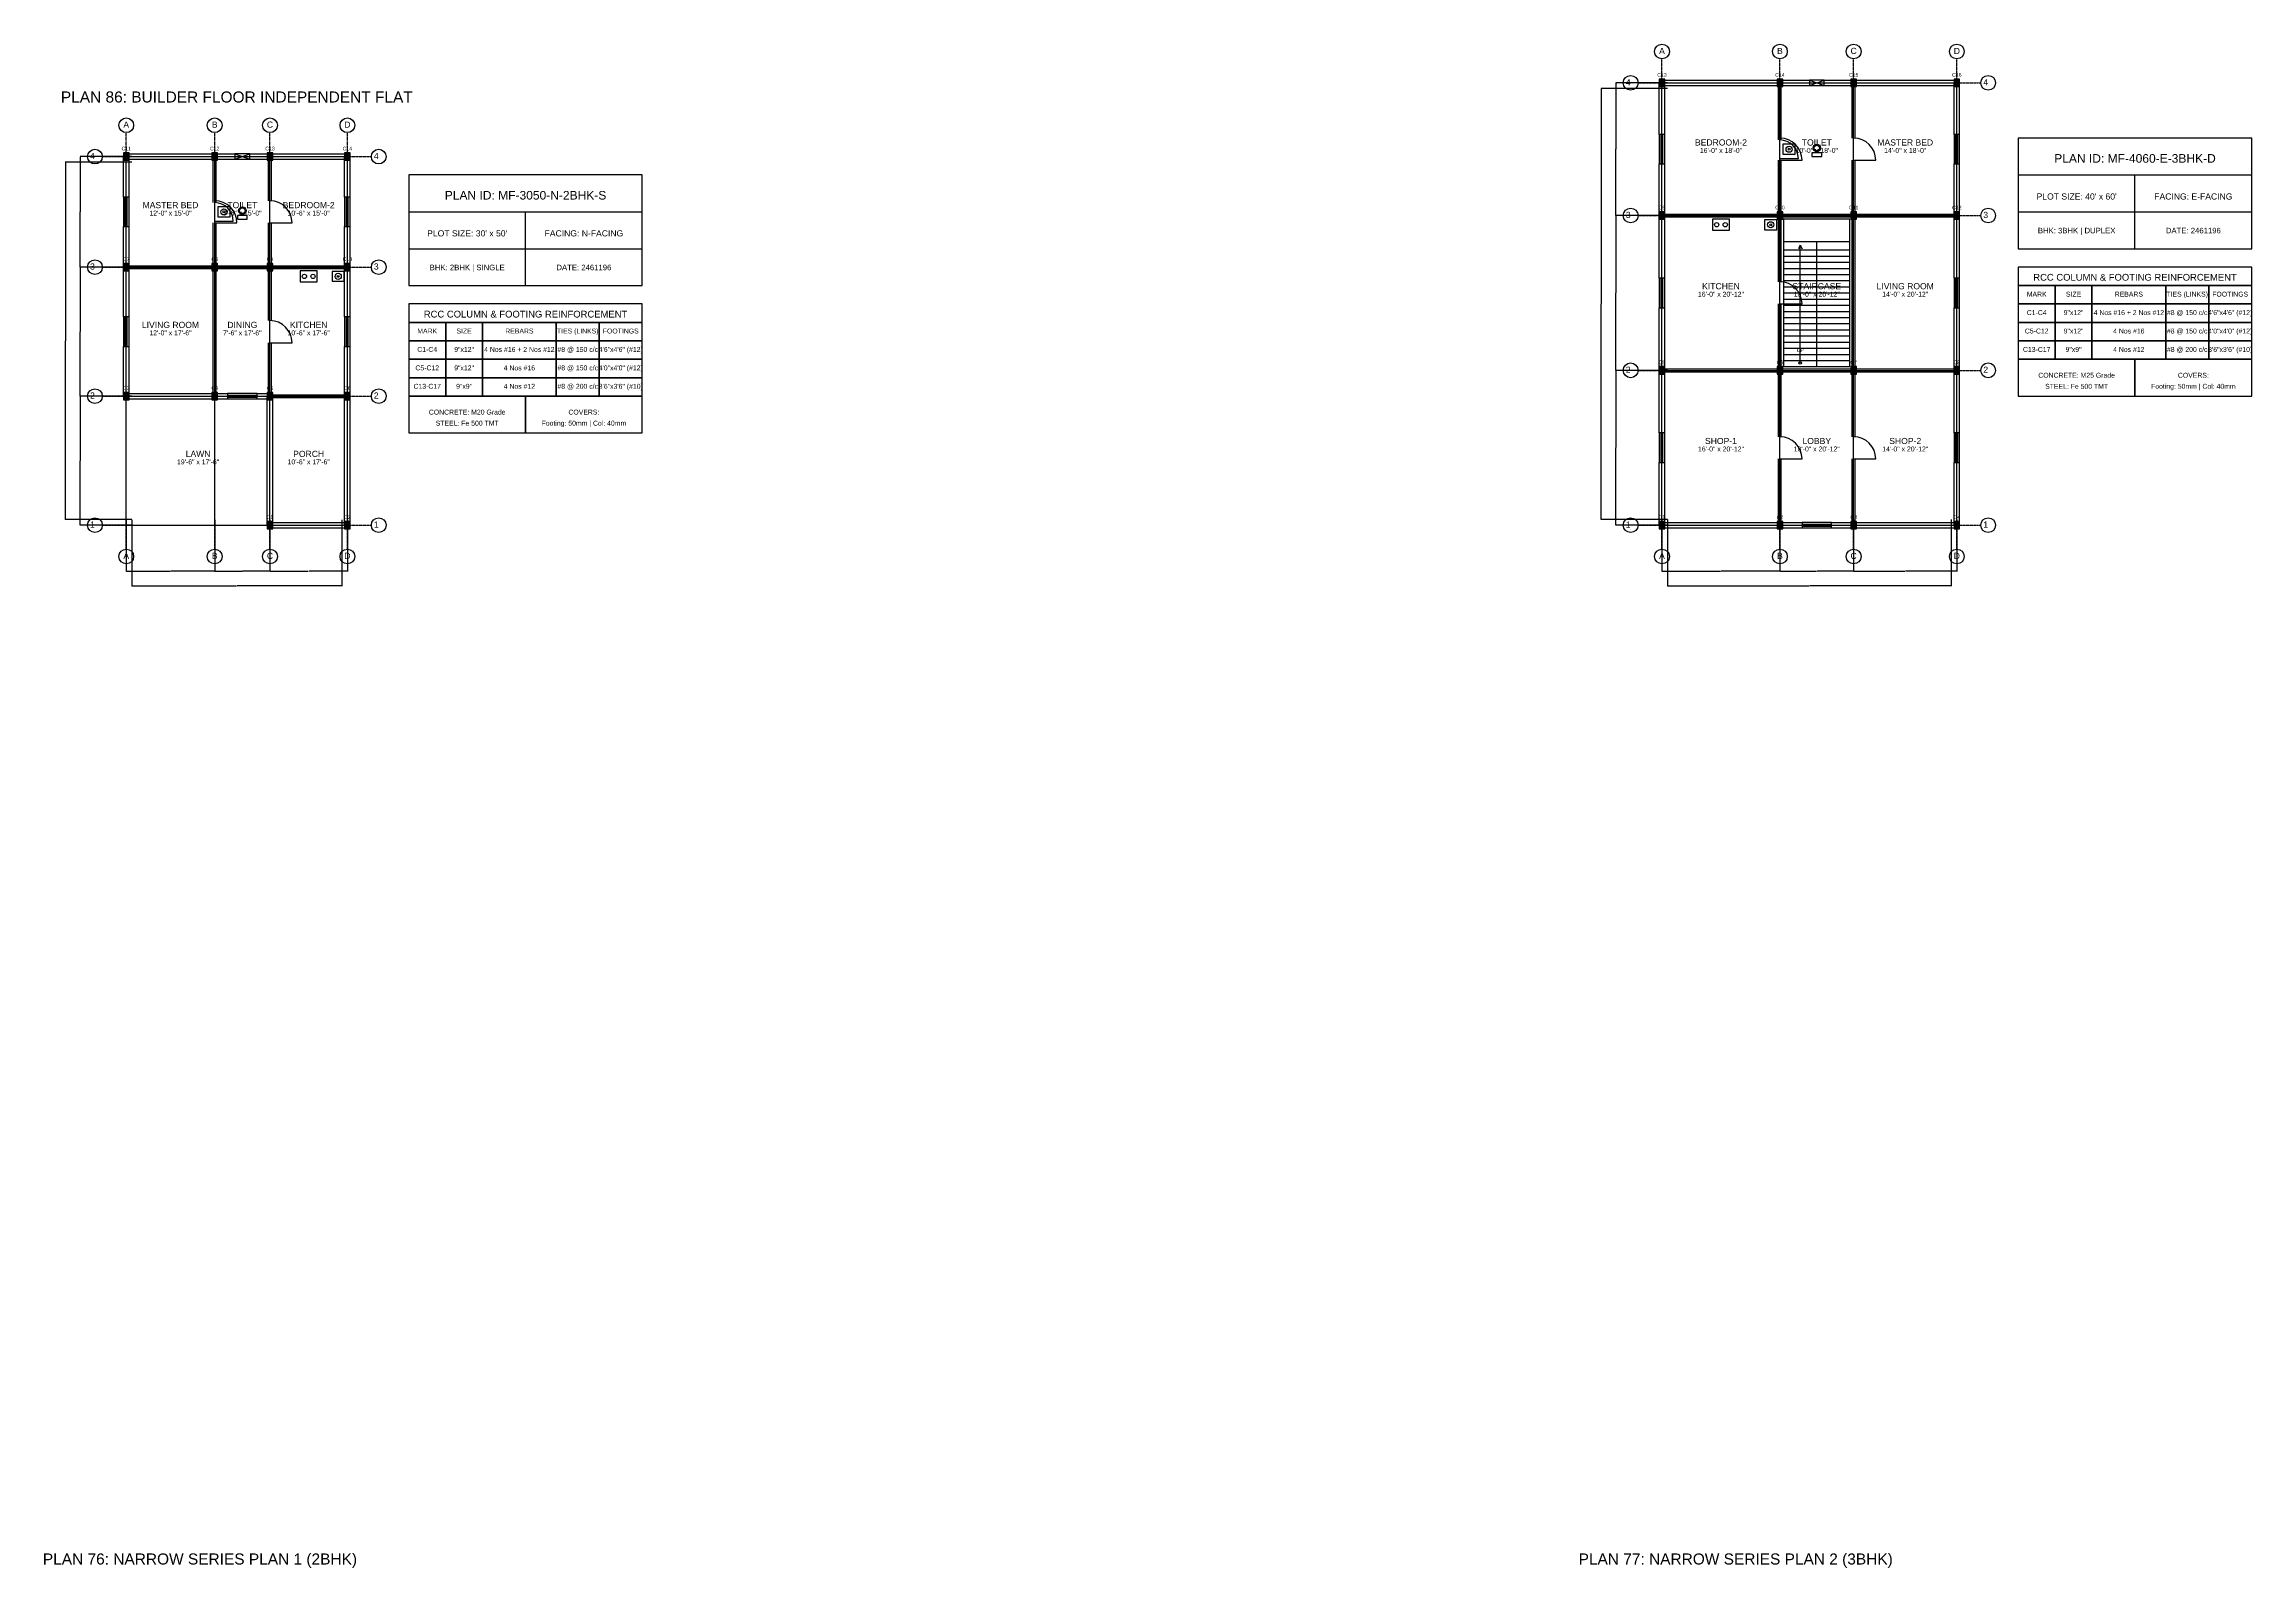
# Model space of a CAD drawing. Header units: inches. Extents: x -134 to 23580, y -99 to 23207.
# Drawn here: x 12366 to 15960, y 18303 to 20783 of the extents above; entities that cross this region are included whole.
import ezdxf
from ezdxf.enums import TextEntityAlignment as Align

# ---------------------------------------------------------------- set-up
doc = ezdxf.new("R2010")
doc.units = ezdxf.units.IN
doc.header["$MEASUREMENT"] = 0
doc.linetypes.add('CENTER', pattern=[2, 1.25, -0.25, 0.25, -0.25])
for name, color, linetype in [('A-COL-HATCH', 251, 'Continuous'), ('A-COLUMN', 1, 'Continuous'), ('A-DIM', 5, 'Continuous'), ('A-DOOR', 30, 'Continuous'), ('A-FIXTURE', 8, 'Continuous'), ('A-STAIR', 6, 'Continuous'), ('A-TEXT', 2, 'Continuous'), ('A-WALL-EXT', 7, 'Continuous'), ('A-WALL-INT', 9, 'Continuous'), ('A-WINDOW', 4, 'Continuous'), ('S-BEAM-FRAMING', 2, 'Continuous'), ('S-BUBBLE', 4, 'Continuous'), ('S-GRID-CENTER', 8, 'CENTER'), ('S-TABLE', 7, 'Continuous'), ('S-TEXT', 3, 'Continuous')]:
    doc.layers.add(name, color=color, linetype=linetype)
doc.styles.get("Standard").update_dxf_attribs({"font": 'arial.ttf'})
doc.dimstyles.get("Standard").update_dxf_attribs({"dimtxt": 0.18, "dimasz": 0.18, "dimexe": 0.18, "dimexo": 0.0625, "dimgap": 0.09, "dimtad": 0, "dimtih": 1, "dimtoh": 1, "dimdec": 4, "dimzin": 0, "dimdsep": 46, "dimtxsty": 'Standard', "dimcen": 0.09, "dimadec": 0, "dimazin": 0, "dimtfac": 1, "dimtdec": 4, "dimtofl": 0, "dimtmove": 0, "dimatfit": 3, "dimfxl": 1, "dimtolj": 1, "dimtzin": 0, "dimarcsym": 0})

# ---------------------------------------------------------------- blocks, each defined once
blk = doc.blocks.new('*D740')
at = {"layer": 'A-DIM', "color": 0, "lineweight": -2, "transparency": 16777216}
for p, q in [((12500, 20008.9), (12500, 19924.8)), ((12644, 20008.9), (12644, 19924.8)), ((12500.2, 19925), (12571.4, 19925)), ((12643.8, 19925), (12572.6, 19925))]:
    blk.add_line(p, q, dxfattribs=at)
at = {"layer": 'A-DIM', "color": 0, "transparency": 16777216}
for points in [[(12500.2, 19925), (12500.2, 19925), (12500, 19925)], [(12643.8, 19925), (12643.8, 19925), (12644, 19925)]]:
    blk.add_solid(points, dxfattribs=at)
at = {"layer": 'Defpoints', "color": 0, "transparency": 16777216}
for p in [(12500, 20009), (12644, 20009), (12644, 19925)]:
    blk.add_point(p, dxfattribs=at)
at = {"layer": 'A-DIM', "color": 0, "transparency": 16777216, "insert": (12572, 19925), "char_height": 0.18, "attachment_point": 5}
blk.add_mtext('\\A1;144.0000', dxfattribs=at)
blk = doc.blocks.new('*D741')
at = {"layer": 'A-DIM', "color": 0, "lineweight": -2, "transparency": 16777216}
for p, q in [((12644, 20008.9), (12644, 19924.8)), ((12734, 20008.9), (12734, 19924.8)), ((12644.2, 19925), (12688.5, 19925)), ((12733.8, 19925), (12689.5, 19925))]:
    blk.add_line(p, q, dxfattribs=at)
at = {"layer": 'A-DIM', "color": 0, "transparency": 16777216}
for points in [[(12644.2, 19925), (12644.2, 19925), (12644, 19925)], [(12733.8, 19925), (12733.8, 19925), (12734, 19925)]]:
    blk.add_solid(points, dxfattribs=at)
at = {"layer": 'Defpoints', "color": 0, "transparency": 16777216}
for p in [(12644, 20009), (12734, 20009), (12734, 19925)]:
    blk.add_point(p, dxfattribs=at)
at = {"layer": 'A-DIM', "color": 0, "transparency": 16777216, "insert": (12689, 19925), "char_height": 0.18, "attachment_point": 5}
blk.add_mtext('\\A1;90.0000', dxfattribs=at)
blk = doc.blocks.new('*D742')
at = {"layer": 'A-DIM', "color": 0, "lineweight": -2, "transparency": 16777216}
for p, q in [((12734, 20008.9), (12734, 19924.8)), ((12860, 20008.9), (12860, 19924.8)), ((12734.2, 19925), (12796.4, 19925)), ((12859.8, 19925), (12797.6, 19925))]:
    blk.add_line(p, q, dxfattribs=at)
at = {"layer": 'A-DIM', "color": 0, "transparency": 16777216}
for points in [[(12734.2, 19925), (12734.2, 19925), (12734, 19925)], [(12859.8, 19925), (12859.8, 19925), (12860, 19925)]]:
    blk.add_solid(points, dxfattribs=at)
at = {"layer": 'Defpoints', "color": 0, "transparency": 16777216}
for p in [(12734, 20009), (12860, 20009), (12860, 19925)]:
    blk.add_point(p, dxfattribs=at)
at = {"layer": 'A-DIM', "color": 0, "transparency": 16777216, "insert": (12797, 19925), "char_height": 0.18, "attachment_point": 5}
blk.add_mtext('\\A1;126.0000', dxfattribs=at)
blk = doc.blocks.new('*D743')
at = {"layer": 'A-DIM', "color": 0, "lineweight": -2, "transparency": 16777216}
for p, q in [((12509, 20008.9), (12509, 19900.8)), ((12851, 20008.9), (12851, 19900.8)), ((12509.2, 19901), (12679.4, 19901)), ((12850.8, 19901), (12680.6, 19901))]:
    blk.add_line(p, q, dxfattribs=at)
at = {"layer": 'A-DIM', "color": 0, "transparency": 16777216}
for points in [[(12509.2, 19901), (12509.2, 19901), (12509, 19901)], [(12850.8, 19901), (12850.8, 19901), (12851, 19901)]]:
    blk.add_solid(points, dxfattribs=at)
at = {"layer": 'Defpoints', "color": 0, "transparency": 16777216}
for p in [(12509, 20009), (12851, 20009), (12851, 19901)]:
    blk.add_point(p, dxfattribs=at)
at = {"layer": 'A-DIM', "color": 0, "transparency": 16777216, "insert": (12680, 19901), "char_height": 0.18, "attachment_point": 5}
blk.add_mtext('\\A1;342.0000', dxfattribs=at)
blk = doc.blocks.new('*D744')
at = {"layer": 'A-DIM', "color": 0, "lineweight": -2, "transparency": 16777216}
for p, q in [((12508.9, 20210), (12424.8, 20210)), ((12425, 20209.8), (12425, 20105.2)), ((12425, 20000.2), (12425, 20104.8)), ((12508.9, 20000), (12424.8, 20000))]:
    blk.add_line(p, q, dxfattribs=at)
at = {"layer": 'A-DIM', "color": 0, "transparency": 16777216}
for points in [[(12425, 20209.8), (12425, 20209.8), (12425, 20210)], [(12425, 20000.2), (12425, 20000.2), (12425, 20000)]]:
    blk.add_solid(points, dxfattribs=at)
at = {"layer": 'Defpoints', "color": 0, "transparency": 16777216}
for p in [(12425, 20210), (12509, 20210), (12509, 20000)]:
    blk.add_point(p, dxfattribs=at)
at = {"layer": 'A-DIM', "color": 0, "transparency": 16777216, "insert": (12425, 20105), "char_height": 0.18, "attachment_point": 5}
blk.add_mtext('\\A1;210.0000', dxfattribs=at)
blk = doc.blocks.new('*D745')
at = {"layer": 'A-DIM', "color": 0, "lineweight": -2, "transparency": 16777216}
for p, q in [((12508.9, 20420), (12424.8, 20420)), ((12425, 20419.8), (12425, 20315.2)), ((12425, 20210.2), (12425, 20314.8)), ((12508.9, 20210), (12424.8, 20210))]:
    blk.add_line(p, q, dxfattribs=at)
at = {"layer": 'A-DIM', "color": 0, "transparency": 16777216}
for points in [[(12425, 20419.8), (12425, 20419.8), (12425, 20420)], [(12425, 20210.2), (12425, 20210.2), (12425, 20210)]]:
    blk.add_solid(points, dxfattribs=at)
at = {"layer": 'Defpoints', "color": 0, "transparency": 16777216}
for p in [(12425, 20420), (12509, 20420), (12509, 20210)]:
    blk.add_point(p, dxfattribs=at)
at = {"layer": 'A-DIM', "color": 0, "transparency": 16777216, "insert": (12425, 20315), "char_height": 0.18, "attachment_point": 5}
blk.add_mtext('\\A1;210.0000', dxfattribs=at)
blk = doc.blocks.new('*D746')
at = {"layer": 'A-DIM', "color": 0, "lineweight": -2, "transparency": 16777216}
for p, q in [((12508.9, 20600), (12424.8, 20600)), ((12425, 20599.8), (12425, 20510.2)), ((12425, 20420.2), (12425, 20509.8)), ((12508.9, 20420), (12424.8, 20420))]:
    blk.add_line(p, q, dxfattribs=at)
at = {"layer": 'A-DIM', "color": 0, "transparency": 16777216}
for points in [[(12425, 20599.8), (12425, 20599.8), (12425, 20600)], [(12425, 20420.2), (12425, 20420.2), (12425, 20420)]]:
    blk.add_solid(points, dxfattribs=at)
at = {"layer": 'Defpoints', "color": 0, "transparency": 16777216}
for p in [(12425, 20600), (12509, 20600), (12509, 20420)]:
    blk.add_point(p, dxfattribs=at)
at = {"layer": 'A-DIM', "color": 0, "transparency": 16777216, "insert": (12425, 20510), "char_height": 0.18, "attachment_point": 5}
blk.add_mtext('\\A1;180.0000', dxfattribs=at)
blk = doc.blocks.new('*D747')
at = {"layer": 'A-DIM', "color": 0, "lineweight": -2, "transparency": 16777216}
for p, q in [((12508.9, 20591), (12400.8, 20591)), ((12401, 20590.8), (12401, 20300.2)), ((12401, 20009.2), (12401, 20299.8)), ((12508.9, 20009), (12400.8, 20009))]:
    blk.add_line(p, q, dxfattribs=at)
at = {"layer": 'A-DIM', "color": 0, "transparency": 16777216}
for points in [[(12401, 20590.8), (12401, 20590.8), (12401, 20591)], [(12401, 20009.2), (12401, 20009.2), (12401, 20009)]]:
    blk.add_solid(points, dxfattribs=at)
at = {"layer": 'Defpoints', "color": 0, "transparency": 16777216}
for p in [(12401, 20591), (12509, 20591), (12509, 20009)]:
    blk.add_point(p, dxfattribs=at)
at = {"layer": 'A-DIM', "color": 0, "transparency": 16777216, "insert": (12401, 20300), "char_height": 0.18, "attachment_point": 5}
blk.add_mtext('\\A1;582.0000', dxfattribs=at)
blk = doc.blocks.new('*D748')
at = {"layer": 'A-DIM', "color": 0, "lineweight": -2, "transparency": 16777216}
for p, q in [((15000, 20008.9), (15000, 19924.8)), ((15192, 20008.9), (15192, 19924.8)), ((15000.2, 19925), (15095.4, 19925)), ((15191.8, 19925), (15096.6, 19925))]:
    blk.add_line(p, q, dxfattribs=at)
at = {"layer": 'A-DIM', "color": 0, "transparency": 16777216}
for points in [[(15000.2, 19925), (15000.2, 19925), (15000, 19925)], [(15191.8, 19925), (15191.8, 19925), (15192, 19925)]]:
    blk.add_solid(points, dxfattribs=at)
at = {"layer": 'Defpoints', "color": 0, "transparency": 16777216}
for p in [(15000, 20009), (15192, 20009), (15192, 19925)]:
    blk.add_point(p, dxfattribs=at)
at = {"layer": 'A-DIM', "color": 0, "transparency": 16777216, "insert": (15096, 19925), "char_height": 0.18, "attachment_point": 5}
blk.add_mtext('\\A1;192.0000', dxfattribs=at)
blk = doc.blocks.new('*D749')
at = {"layer": 'A-DIM', "color": 0, "lineweight": -2, "transparency": 16777216}
for p, q in [((15192, 20008.9), (15192, 19924.8)), ((15312, 20008.9), (15312, 19924.8)), ((15192.2, 19925), (15251.4, 19925)), ((15311.8, 19925), (15252.6, 19925))]:
    blk.add_line(p, q, dxfattribs=at)
at = {"layer": 'A-DIM', "color": 0, "transparency": 16777216}
for points in [[(15192.2, 19925), (15192.2, 19925), (15192, 19925)], [(15311.8, 19925), (15311.8, 19925), (15312, 19925)]]:
    blk.add_solid(points, dxfattribs=at)
at = {"layer": 'Defpoints', "color": 0, "transparency": 16777216}
for p in [(15192, 20009), (15312, 20009), (15312, 19925)]:
    blk.add_point(p, dxfattribs=at)
at = {"layer": 'A-DIM', "color": 0, "transparency": 16777216, "insert": (15252, 19925), "char_height": 0.18, "attachment_point": 5}
blk.add_mtext('\\A1;120.0000', dxfattribs=at)
blk = doc.blocks.new('*D750')
at = {"layer": 'A-DIM', "color": 0, "lineweight": -2, "transparency": 16777216}
for p, q in [((15312, 20008.9), (15312, 19924.8)), ((15480, 20008.9), (15480, 19924.8)), ((15312.2, 19925), (15395.4, 19925)), ((15479.8, 19925), (15396.6, 19925))]:
    blk.add_line(p, q, dxfattribs=at)
at = {"layer": 'A-DIM', "color": 0, "transparency": 16777216}
for points in [[(15312.2, 19925), (15312.2, 19925), (15312, 19925)], [(15479.8, 19925), (15479.8, 19925), (15480, 19925)]]:
    blk.add_solid(points, dxfattribs=at)
at = {"layer": 'Defpoints', "color": 0, "transparency": 16777216}
for p in [(15312, 20009), (15480, 20009), (15480, 19925)]:
    blk.add_point(p, dxfattribs=at)
at = {"layer": 'A-DIM', "color": 0, "transparency": 16777216, "insert": (15396, 19925), "char_height": 0.18, "attachment_point": 5}
blk.add_mtext('\\A1;168.0000', dxfattribs=at)
blk = doc.blocks.new('*D751')
at = {"layer": 'A-DIM', "color": 0, "lineweight": -2, "transparency": 16777216}
for p, q in [((15009, 20008.9375), (15009, 19900.82)), ((15471, 20008.9375), (15471, 19900.82)), ((15009.18, 19901), (15239.393206, 19901)), ((15470.82, 19901), (15240.606794, 19901))]:
    blk.add_line(p, q, dxfattribs=at)
at = {"layer": 'A-DIM', "color": 0, "transparency": 16777216}
for points in [[(15009.18, 19901.03), (15009.18, 19900.97), (15009, 19901)], [(15470.82, 19901.03), (15470.82, 19900.97), (15471, 19901)]]:
    blk.add_solid(points, dxfattribs=at)
at = {"layer": 'Defpoints', "color": 0, "transparency": 16777216}
for p in [(15009, 20009), (15471, 20009), (15471, 19901)]:
    blk.add_point(p, dxfattribs=at)
at = {"layer": 'A-DIM', "color": 0, "transparency": 16777216, "insert": (15240, 19901), "char_height": 0.18, "attachment_point": 5}
blk.add_mtext('\\A1;462.0000', dxfattribs=at)
blk = doc.blocks.new('*D752')
at = {"layer": 'A-DIM', "color": 0, "lineweight": -2, "transparency": 16777216}
for p, q in [((15008.9, 20252), (14924.8, 20252)), ((14925, 20251.8), (14925, 20126.2)), ((14925, 20000.2), (14925, 20125.8)), ((15008.9, 20000), (14924.8, 20000))]:
    blk.add_line(p, q, dxfattribs=at)
at = {"layer": 'A-DIM', "color": 0, "transparency": 16777216}
for points in [[(14925, 20251.8), (14925, 20251.8), (14925, 20252)], [(14925, 20000.2), (14925, 20000.2), (14925, 20000)]]:
    blk.add_solid(points, dxfattribs=at)
at = {"layer": 'Defpoints', "color": 0, "transparency": 16777216}
for p in [(14925, 20252), (15009, 20252), (15009, 20000)]:
    blk.add_point(p, dxfattribs=at)
at = {"layer": 'A-DIM', "color": 0, "transparency": 16777216, "insert": (14925, 20126), "char_height": 0.18, "attachment_point": 5}
blk.add_mtext('\\A1;252.0000', dxfattribs=at)
blk = doc.blocks.new('*D753')
at = {"layer": 'A-DIM', "color": 0, "lineweight": -2, "transparency": 16777216}
for p, q in [((15008.9, 20504), (14924.8, 20504)), ((14925, 20503.8), (14925, 20378.2)), ((14925, 20252.2), (14925, 20377.8)), ((15008.9, 20252), (14924.8, 20252))]:
    blk.add_line(p, q, dxfattribs=at)
at = {"layer": 'A-DIM', "color": 0, "transparency": 16777216}
for points in [[(14925, 20503.8), (14925, 20503.8), (14925, 20504)], [(14925, 20252.2), (14925, 20252.2), (14925, 20252)]]:
    blk.add_solid(points, dxfattribs=at)
at = {"layer": 'Defpoints', "color": 0, "transparency": 16777216}
for p in [(14925, 20504), (15009, 20504), (15009, 20252)]:
    blk.add_point(p, dxfattribs=at)
at = {"layer": 'A-DIM', "color": 0, "transparency": 16777216, "insert": (14925, 20378), "char_height": 0.18, "attachment_point": 5}
blk.add_mtext('\\A1;252.0000', dxfattribs=at)
blk = doc.blocks.new('*D754')
at = {"layer": 'A-DIM', "color": 0, "lineweight": -2, "transparency": 16777216}
for p, q in [((15008.9, 20720), (14924.8, 20720)), ((14925, 20719.8), (14925, 20612.2)), ((14925, 20504.2), (14925, 20611.8)), ((15008.9, 20504), (14924.8, 20504))]:
    blk.add_line(p, q, dxfattribs=at)
at = {"layer": 'A-DIM', "color": 0, "transparency": 16777216}
for points in [[(14925, 20719.8), (14925, 20719.8), (14925, 20720)], [(14925, 20504.2), (14925, 20504.2), (14925, 20504)]]:
    blk.add_solid(points, dxfattribs=at)
at = {"layer": 'Defpoints', "color": 0, "transparency": 16777216}
for p in [(14925, 20720), (15009, 20720), (15009, 20504)]:
    blk.add_point(p, dxfattribs=at)
at = {"layer": 'A-DIM', "color": 0, "transparency": 16777216, "insert": (14925, 20612), "char_height": 0.18, "attachment_point": 5}
blk.add_mtext('\\A1;216.0000', dxfattribs=at)
blk = doc.blocks.new('*D755')
at = {"layer": 'A-DIM', "color": 0, "lineweight": -2, "transparency": 16777216}
for p, q in [((15008.9, 20711), (14900.8, 20711)), ((14901, 20710.8), (14901, 20360.2)), ((14901, 20009.2), (14901, 20359.8)), ((15008.9, 20009), (14900.8, 20009))]:
    blk.add_line(p, q, dxfattribs=at)
at = {"layer": 'A-DIM', "color": 0, "transparency": 16777216}
for points in [[(14901, 20710.8), (14901, 20710.8), (14901, 20711)], [(14901, 20009.2), (14901, 20009.2), (14901, 20009)]]:
    blk.add_solid(points, dxfattribs=at)
at = {"layer": 'Defpoints', "color": 0, "transparency": 16777216}
for p in [(14901, 20711), (15009, 20711), (15009, 20009)]:
    blk.add_point(p, dxfattribs=at)
at = {"layer": 'A-DIM', "color": 0, "transparency": 16777216, "insert": (14901, 20360), "char_height": 0.18, "attachment_point": 5}
blk.add_mtext('\\A1;702.0000', dxfattribs=at)

msp = doc.modelspace()

# ---------------------------------------------------------------- linework, layer by layer
at = {"layer": 'A-COL-HATCH'}
for points in [[(14995.5, 20714), (15004.5, 20714), (14995.5, 20726), (15004.5, 20726)], [(15187.5, 20714), (15196.5, 20714), (15187.5, 20726), (15196.5, 20726)], [(15307.5, 20714), (15316.5, 20714), (15307.5, 20726), (15316.5, 20726)], [(15475.5, 20714), (15484.5, 20714), (15475.5, 20726), (15484.5, 20726)], [(12495.5, 20594), (12504.5, 20594), (12495.5, 20606), (12504.5, 20606)], [(12639.5, 20594), (12648.5, 20594), (12639.5, 20606), (12648.5, 20606)], [(12729.5, 20594), (12738.5, 20594), (12729.5, 20606), (12738.5, 20606)], [(12855.5, 20594), (12864.5, 20594), (12855.5, 20606), (12864.5, 20606)], [(14995.5, 20498), (15004.5, 20498), (14995.5, 20510), (15004.5, 20510)], [(15187.5, 20498), (15196.5, 20498), (15187.5, 20510), (15196.5, 20510)], [(15307.5, 20498), (15316.5, 20498), (15307.5, 20510), (15316.5, 20510)], [(15475.5, 20498), (15484.5, 20498), (15475.5, 20510), (15484.5, 20510)], [(12495.5, 20414), (12504.5, 20414), (12495.5, 20426), (12504.5, 20426)], [(12639.5, 20414), (12648.5, 20414), (12639.5, 20426), (12648.5, 20426)], [(12729.5, 20414), (12738.5, 20414), (12729.5, 20426), (12738.5, 20426)], [(12855.5, 20414), (12864.5, 20414), (12855.5, 20426), (12864.5, 20426)], [(14995.5, 20246), (15004.5, 20246), (14995.5, 20258), (15004.5, 20258)], [(15187.5, 20246), (15196.5, 20246), (15187.5, 20258), (15196.5, 20258)], [(15307.5, 20246), (15316.5, 20246), (15307.5, 20258), (15316.5, 20258)], [(15475.5, 20246), (15484.5, 20246), (15475.5, 20258), (15484.5, 20258)], [(12495.5, 20204), (12504.5, 20204), (12495.5, 20216), (12504.5, 20216)], [(12639.5, 20204), (12648.5, 20204), (12639.5, 20216), (12648.5, 20216)], [(12729.5, 20204), (12738.5, 20204), (12729.5, 20216), (12738.5, 20216)], [(12855.5, 20204), (12864.5, 20204), (12855.5, 20216), (12864.5, 20216)], [(12729.5, 19994), (12738.5, 19994), (12729.5, 20006), (12738.5, 20006)], [(12855.5, 19994), (12864.5, 19994), (12855.5, 20006), (12864.5, 20006)], [(14995.5, 19994), (15004.5, 19994), (14995.5, 20006), (15004.5, 20006)], [(15187.5, 19994), (15196.5, 19994), (15187.5, 20006), (15196.5, 20006)], [(15307.5, 19994), (15316.5, 19994), (15307.5, 20006), (15316.5, 20006)], [(15475.5, 19994), (15484.5, 19994), (15475.5, 20006), (15484.5, 20006)]]:
    msp.add_solid(points, dxfattribs=at)
at = {"layer": 'A-COLUMN'}
for points in [[(14995.5, 20714), (15004.5, 20714), (15004.5, 20726), (14995.5, 20726)], [(15187.5, 20714), (15196.5, 20714), (15196.5, 20726), (15187.5, 20726)], [(15307.5, 20714), (15316.5, 20714), (15316.5, 20726), (15307.5, 20726)], [(15475.5, 20714), (15484.5, 20714), (15484.5, 20726), (15475.5, 20726)], [(12495.5, 20594), (12504.5, 20594), (12504.5, 20606), (12495.5, 20606)], [(12639.5, 20594), (12648.5, 20594), (12648.5, 20606), (12639.5, 20606)], [(12729.5, 20594), (12738.5, 20594), (12738.5, 20606), (12729.5, 20606)], [(12855.5, 20594), (12864.5, 20594), (12864.5, 20606), (12855.5, 20606)], [(14995.5, 20498), (15004.5, 20498), (15004.5, 20510), (14995.5, 20510)], [(15187.5, 20498), (15196.5, 20498), (15196.5, 20510), (15187.5, 20510)], [(15307.5, 20498), (15316.5, 20498), (15316.5, 20510), (15307.5, 20510)], [(15475.5, 20498), (15484.5, 20498), (15484.5, 20510), (15475.5, 20510)], [(12495.5, 20414), (12504.5, 20414), (12504.5, 20426), (12495.5, 20426)], [(12639.5, 20414), (12648.5, 20414), (12648.5, 20426), (12639.5, 20426)], [(12729.5, 20414), (12738.5, 20414), (12738.5, 20426), (12729.5, 20426)], [(12855.5, 20414), (12864.5, 20414), (12864.5, 20426), (12855.5, 20426)], [(14995.5, 20246), (15004.5, 20246), (15004.5, 20258), (14995.5, 20258)], [(15187.5, 20246), (15196.5, 20246), (15196.5, 20258), (15187.5, 20258)], [(15307.5, 20246), (15316.5, 20246), (15316.5, 20258), (15307.5, 20258)], [(15475.5, 20246), (15484.5, 20246), (15484.5, 20258), (15475.5, 20258)], [(12495.5, 20204), (12504.5, 20204), (12504.5, 20216), (12495.5, 20216)], [(12639.5, 20204), (12648.5, 20204), (12648.5, 20216), (12639.5, 20216)], [(12729.5, 20204), (12738.5, 20204), (12738.5, 20216), (12729.5, 20216)], [(12855.5, 20204), (12864.5, 20204), (12864.5, 20216), (12855.5, 20216)], [(12729.5, 19994), (12738.5, 19994), (12738.5, 20006), (12729.5, 20006)], [(12855.5, 19994), (12864.5, 19994), (12864.5, 20006), (12855.5, 20006)], [(14995.5, 19994), (15004.5, 19994), (15004.5, 20006), (14995.5, 20006)], [(15187.5, 19994), (15196.5, 19994), (15196.5, 20006), (15187.5, 20006)], [(15307.5, 19994), (15316.5, 19994), (15316.5, 20006), (15307.5, 20006)], [(15475.5, 19994), (15484.5, 19994), (15484.5, 20006), (15475.5, 20006)]]:
    msp.add_lwpolyline(points, close=True, dxfattribs=at)
at = {"layer": 'A-DOOR'}
for p, q in [((15192, 20597), (15222, 20597)), ((15192, 20594), (15228, 20594)), ((15312, 20594), (15348, 20594)), ((12644, 20495), (12674, 20495)), ((12644, 20492), (12680, 20492)), ((12734, 20492), (12770, 20492)), ((15192, 20360), (15228, 20360)), ((12734, 20297), (12770, 20297)), ((15192, 20108), (15228, 20108)), ((15312, 20108), (15348, 20108))]:
    msp.add_line(p, q, dxfattribs=at)
for centre, radius in [((15192, 20594), 36), ((15312, 20594), 36), ((15192, 20597), 30), ((12644, 20492), 36), ((12644, 20495), 30), ((12734, 20492), 36), ((15192, 20360), 36), ((12734, 20297), 36), ((15192, 20108), 36), ((15312, 20108), 36)]:
    msp.add_arc(centre, radius, 0, 90, dxfattribs=at)
at = {"layer": 'A-FIXTURE'}
for points in [[(15197, 20604), (15217, 20604), (15217, 20620), (15197, 20620)], [(15244, 20600), (15260, 20600), (15260, 20606), (15244, 20606)], [(12649, 20502), (12669, 20502), (12669, 20518), (12649, 20518)], [(12681, 20498), (12697, 20498), (12697, 20504), (12681, 20504)], [(15082, 20480), (15110, 20480), (15110, 20498), (15082, 20498)], [(15167, 20481), (15187, 20481), (15187, 20497), (15167, 20497)], [(12783, 20396), (12811, 20396), (12811, 20414), (12783, 20414)], [(12835, 20397), (12855, 20397), (12855, 20413), (12835, 20413)]]:
    msp.add_lwpolyline(points, close=True, dxfattribs=at)
for centre, radius in [((15207, 20612), 5), ((15207, 20612), 1.5), ((15252, 20614), 6), ((15252, 20614), 4.5), ((12659, 20510), 5), ((12659, 20510), 1.5), ((12689, 20512), 6), ((12689, 20512), 4.5), ((15089, 20489), 3.5), ((15103, 20489), 3.5), ((15177, 20489), 5), ((15177, 20489), 1.5), ((12790, 20405), 3.5), ((12804, 20405), 3.5), ((12845, 20405), 5), ((12845, 20405), 1.5)]:
    msp.add_circle(centre, radius, dxfattribs=at)
at = {"layer": 'A-STAIR'}
for p, q in [((15198, 20462), (15306, 20462)), ((15225, 20456), (15222, 20450)), ((15225, 20264), (15225, 20456)), ((15225, 20456), (15228, 20450)), ((15252, 20258), (15252, 20462)), ((15198, 20448), (15252, 20448)), ((15198, 20438), (15252, 20438)), ((15198, 20428), (15252, 20428)), ((15198, 20418), (15252, 20418)), ((15252, 20448), (15306, 20448)), ((15252, 20438), (15306, 20438)), ((15252, 20428), (15306, 20428)), ((15252, 20418), (15306, 20418)), ((15198, 20408), (15252, 20408)), ((15198, 20398), (15252, 20398)), ((15198, 20388), (15252, 20388)), ((15198, 20378), (15252, 20378)), ((15252, 20408), (15306, 20408)), ((15252, 20398), (15306, 20398)), ((15252, 20388), (15306, 20388)), ((15252, 20378), (15306, 20378)), ((15198, 20368), (15252, 20368)), ((15198, 20358), (15252, 20358)), ((15198, 20348), (15252, 20348)), ((15252, 20368), (15306, 20368)), ((15252, 20358), (15306, 20358)), ((15252, 20348), (15306, 20348)), ((15198, 20338), (15252, 20338)), ((15198, 20328), (15252, 20328)), ((15198, 20318), (15252, 20318)), ((15198, 20308), (15252, 20308)), ((15252, 20338), (15306, 20338)), ((15252, 20328), (15306, 20328)), ((15252, 20318), (15306, 20318)), ((15252, 20308), (15306, 20308)), ((15198, 20298), (15252, 20298)), ((15198, 20288), (15252, 20288)), ((15198, 20278), (15252, 20278)), ((15252, 20298), (15306, 20298)), ((15252, 20288), (15306, 20288)), ((15252, 20278), (15306, 20278)), ((15198, 20268), (15252, 20268)), ((15252, 20268), (15306, 20268))]:
    msp.add_line(p, q, dxfattribs=at)
msp.add_lwpolyline([(15198, 20258), (15306, 20258), (15306, 20498), (15198, 20498)], close=True, dxfattribs=at)
msp.add_circle((15225, 20264), 2, dxfattribs=at)
at = {"layer": 'A-WALL-EXT'}
for p, q in [((14995.5, 20636), (14995.5, 20720)), ((15000, 20724.5), (15192, 20724.5)), ((15000, 20715.5), (15192, 20715.5)), ((15004.5, 20636), (15004.5, 20720)), ((15192, 20724.5), (15240, 20724.5)), ((15192, 20715.5), (15240, 20715.5)), ((15264, 20724.5), (15312, 20724.5)), ((15264, 20715.5), (15312, 20715.5)), ((15312, 20724.5), (15480, 20724.5)), ((15312, 20715.5), (15480, 20715.5)), ((15475.5, 20636), (15475.5, 20720)), ((15484.5, 20636), (15484.5, 20720)), ((12495.5, 20534), (12495.5, 20600)), ((12500, 20604.5), (12644, 20604.5)), ((12500, 20595.5), (12644, 20595.5)), ((12504.5, 20534), (12504.5, 20600)), ((12644, 20604.5), (12677, 20604.5)), ((12644, 20595.5), (12677, 20595.5)), ((12701, 20604.5), (12734, 20604.5)), ((12701, 20595.5), (12734, 20595.5)), ((12734, 20604.5), (12860, 20604.5)), ((12734, 20595.5), (12860, 20595.5)), ((12855.5, 20534), (12855.5, 20600)), ((12864.5, 20534), (12864.5, 20600)), ((14995.5, 20504), (14995.5, 20588)), ((15004.5, 20504), (15004.5, 20588)), ((15475.5, 20504), (15475.5, 20588)), ((15484.5, 20504), (15484.5, 20588)), ((15580, 20570), (15960, 20570)), ((15770, 20450), (15770, 20570)), ((12495.5, 20420), (12495.5, 20486)), ((12504.5, 20420), (12504.5, 20486)), ((12855.5, 20420), (12855.5, 20486)), ((12864.5, 20420), (12864.5, 20486)), ((12960, 20510), (13340, 20510)), ((13150, 20390), (13150, 20510)), ((14995.5, 20402), (14995.5, 20504)), ((15004.5, 20402), (15004.5, 20504)), ((15475.5, 20402), (15475.5, 20504)), ((15484.5, 20402), (15484.5, 20504)), ((15580, 20510), (15960, 20510)), ((12960, 20450), (13340, 20450)), ((12495.5, 20339), (12495.5, 20420)), ((12504.5, 20339), (12504.5, 20420)), ((12855.5, 20339), (12855.5, 20420)), ((12864.5, 20339), (12864.5, 20420)), ((14995.5, 20252), (14995.5, 20354)), ((15004.5, 20252), (15004.5, 20354)), ((15475.5, 20252), (15475.5, 20354)), ((15484.5, 20252), (15484.5, 20354)), ((12495.5, 20210), (12495.5, 20291)), ((12504.5, 20210), (12504.5, 20291)), ((12855.5, 20210), (12855.5, 20291)), ((12864.5, 20210), (12864.5, 20291)), ((14995.5, 20150), (14995.5, 20252)), ((15004.5, 20150), (15004.5, 20252)), ((15475.5, 20150), (15475.5, 20252)), ((15484.5, 20150), (15484.5, 20252)), ((12500, 20214.5), (12644, 20214.5)), ((12500, 20205.5), (12644, 20205.5)), ((12644, 20214.5), (12665, 20214.5)), ((12644, 20205.5), (12665, 20205.5)), ((12713, 20214.5), (12734, 20214.5)), ((12713, 20205.5), (12734, 20205.5)), ((12729.5, 20000), (12729.5, 20210)), ((12738.5, 20000), (12738.5, 20210)), ((12855.5, 20000), (12855.5, 20210)), ((12864.5, 20000), (12864.5, 20210)), ((14995.5, 20000), (14995.5, 20102)), ((15004.5, 20000), (15004.5, 20102)), ((15475.5, 20000), (15475.5, 20102)), ((15484.5, 20000), (15484.5, 20102)), ((12734, 20004.5), (12860, 20004.5)), ((12734, 19995.5), (12860, 19995.5)), ((15000, 20004.5), (15192, 20004.5)), ((15000, 19995.5), (15192, 19995.5)), ((15192, 20004.5), (15228, 20004.5)), ((15192, 19995.5), (15228, 19995.5)), ((15276, 20004.5), (15312, 20004.5)), ((15276, 19995.5), (15312, 19995.5)), ((15312, 20004.5), (15480, 20004.5)), ((15312, 19995.5), (15480, 19995.5))]:
    msp.add_line(p, q, dxfattribs=at)
for points in [[(15580, 20450), (15960, 20450), (15960, 20630), (15580, 20630)], [(12960, 20390), (13340, 20390), (13340, 20570), (12960, 20570)]]:
    msp.add_lwpolyline(points, close=True, dxfattribs=at)
at = {"layer": 'A-WALL-INT'}
for p, q in [((15189.75, 20627), (15189.75, 20720)), ((15194.25, 20627), (15194.25, 20720)), ((15309.75, 20630), (15309.75, 20720)), ((15314.25, 20630), (15314.25, 20720)), ((12641.75, 20525), (12641.75, 20600)), ((12646.25, 20525), (12646.25, 20600)), ((12731.75, 20528), (12731.75, 20600)), ((12736.25, 20528), (12736.25, 20600)), ((15189.75, 20504), (15189.75, 20594)), ((15194.25, 20504), (15194.25, 20594)), ((15309.75, 20504), (15309.75, 20594)), ((15314.25, 20504), (15314.25, 20594)), ((12641.75, 20420), (12641.75, 20492)), ((12646.25, 20420), (12646.25, 20492)), ((12731.75, 20420), (12731.75, 20492)), ((12736.25, 20420), (12736.25, 20492)), ((15000, 20506.25), (15192, 20506.25)), ((15000, 20501.75), (15192, 20501.75)), ((15189.75, 20396), (15189.75, 20504)), ((15192, 20506.25), (15312, 20506.25)), ((15192, 20501.75), (15312, 20501.75)), ((15194.25, 20396), (15194.25, 20504)), ((15309.75, 20252), (15309.75, 20504)), ((15312, 20506.25), (15480, 20506.25)), ((15312, 20501.75), (15480, 20501.75)), ((15314.25, 20252), (15314.25, 20504)), ((12500, 20422.25), (12644, 20422.25)), ((12500, 20417.75), (12644, 20417.75)), ((12641.75, 20210), (12641.75, 20420)), ((12644, 20422.25), (12734, 20422.25)), ((12644, 20417.75), (12734, 20417.75)), ((12646.25, 20210), (12646.25, 20420)), ((12731.75, 20333), (12731.75, 20420)), ((12734, 20422.25), (12860, 20422.25)), ((12734, 20417.75), (12860, 20417.75)), ((12736.25, 20333), (12736.25, 20420)), ((15189.75, 20252), (15189.75, 20360)), ((15194.25, 20252), (15194.25, 20360)), ((12731.75, 20210), (12731.75, 20297)), ((12736.25, 20210), (12736.25, 20297)), ((15000, 20254.25), (15192, 20254.25)), ((15000, 20249.75), (15192, 20249.75)), ((15189.75, 20144), (15189.75, 20252)), ((15192, 20254.25), (15312, 20254.25)), ((15192, 20249.75), (15312, 20249.75)), ((15194.25, 20144), (15194.25, 20252)), ((15309.75, 20144), (15309.75, 20252)), ((15312, 20254.25), (15480, 20254.25)), ((15312, 20249.75), (15480, 20249.75)), ((15314.25, 20144), (15314.25, 20252)), ((12734, 20212.25), (12860, 20212.25)), ((12734, 20207.75), (12860, 20207.75)), ((15189.75, 20000), (15189.75, 20108)), ((15194.25, 20000), (15194.25, 20108)), ((15309.75, 20000), (15309.75, 20108)), ((15314.25, 20000), (15314.25, 20108))]:
    msp.add_line(p, q, dxfattribs=at)
at = {"layer": 'A-WINDOW'}
for p, q in [((15240, 20715.5), (15264, 20724.5)), ((15240, 20724.5), (15264, 20715.5)), ((14998.5, 20588), (14998.5, 20636)), ((15001.5, 20588), (15001.5, 20636)), ((15478.5, 20588), (15478.5, 20636)), ((15481.5, 20588), (15481.5, 20636)), ((12677, 20595.5), (12701, 20604.5)), ((12677, 20604.5), (12701, 20595.5)), ((12498.5, 20486), (12498.5, 20534)), ((12501.5, 20486), (12501.5, 20534)), ((12858.5, 20486), (12858.5, 20534)), ((12861.5, 20486), (12861.5, 20534)), ((14998.5, 20354), (14998.5, 20402)), ((15001.5, 20354), (15001.5, 20402)), ((15478.5, 20354), (15478.5, 20402)), ((15481.5, 20354), (15481.5, 20402)), ((12498.5, 20291), (12498.5, 20339)), ((12501.5, 20291), (12501.5, 20339)), ((12858.5, 20291), (12858.5, 20339)), ((12861.5, 20291), (12861.5, 20339)), ((12665, 20211.5), (12713, 20211.5)), ((12665, 20208.5), (12713, 20208.5)), ((14998.5, 20102), (14998.5, 20150)), ((15001.5, 20102), (15001.5, 20150)), ((15478.5, 20102), (15478.5, 20150)), ((15481.5, 20102), (15481.5, 20150)), ((15228, 20001.5), (15276, 20001.5)), ((15228, 19998.5), (15276, 19998.5))]:
    msp.add_line(p, q, dxfattribs=at)
for points in [[(15240, 20715.5), (15264, 20715.5), (15264, 20724.5), (15240, 20724.5)], [(14995.5, 20588), (15004.5, 20588), (15004.5, 20636), (14995.5, 20636)], [(15475.5, 20588), (15484.5, 20588), (15484.5, 20636), (15475.5, 20636)], [(12677, 20595.5), (12701, 20595.5), (12701, 20604.5), (12677, 20604.5)], [(12495.5, 20486), (12504.5, 20486), (12504.5, 20534), (12495.5, 20534)], [(12855.5, 20486), (12864.5, 20486), (12864.5, 20534), (12855.5, 20534)], [(14995.5, 20354), (15004.5, 20354), (15004.5, 20402), (14995.5, 20402)], [(15475.5, 20354), (15484.5, 20354), (15484.5, 20402), (15475.5, 20402)], [(12495.5, 20291), (12504.5, 20291), (12504.5, 20339), (12495.5, 20339)], [(12855.5, 20291), (12864.5, 20291), (12864.5, 20339), (12855.5, 20339)], [(12665, 20205.5), (12713, 20205.5), (12713, 20214.5), (12665, 20214.5)], [(14995.5, 20102), (15004.5, 20102), (15004.5, 20150), (14995.5, 20150)], [(15475.5, 20102), (15484.5, 20102), (15484.5, 20150), (15475.5, 20150)], [(15228, 19995.5), (15276, 19995.5), (15276, 20004.5), (15228, 20004.5)]]:
    msp.add_lwpolyline(points, close=True, dxfattribs=at)
at = {"layer": 'S-BEAM-FRAMING'}
for p, q in [((15000, 20000), (15000, 20720)), ((15000, 20720), (15480, 20720)), ((15192, 20000), (15192, 20720)), ((15312, 20000), (15312, 20720)), ((15480, 20000), (15480, 20720)), ((12500, 20000), (12500, 20600)), ((12500, 20600), (12860, 20600)), ((12644, 20000), (12644, 20600)), ((12734, 20000), (12734, 20600)), ((12860, 20000), (12860, 20600)), ((15000, 20504), (15480, 20504)), ((12500, 20420), (12860, 20420)), ((15000, 20252), (15480, 20252)), ((12500, 20210), (12860, 20210)), ((12500, 20000), (12860, 20000)), ((15000, 20000), (15480, 20000))]:
    msp.add_line(p, q, dxfattribs=at)
at = {"layer": 'S-BUBBLE'}
for centre in [(15000, 20771), (15192, 20771), (15312, 20771), (15480, 20771), (14949, 20720), (15531, 20720), (12500, 20651), (12644, 20651), (12734, 20651), (12860, 20651), (12449, 20600), (12911, 20600), (14949, 20504), (15531, 20504), (12449, 20420), (12911, 20420), (14949, 20252), (15531, 20252), (12449, 20210), (12911, 20210), (12449, 20000), (12911, 20000), (14949, 20000), (15531, 20000), (12500, 19949), (12644, 19949), (12734, 19949), (12860, 19949), (15000, 19949), (15192, 19949), (15312, 19949), (15480, 19949)]:
    msp.add_circle(centre, 12, dxfattribs=at)
at = {"layer": 'S-GRID-CENTER'}
for p, q in [((15000, 19961), (15000, 20759)), ((15192, 19961), (15192, 20759)), ((15312, 19961), (15312, 20759)), ((15480, 19961), (15480, 20759)), ((14961, 20720), (15519, 20720)), ((12500, 19961), (12500, 20639)), ((12644, 19961), (12644, 20639)), ((12734, 19961), (12734, 20639)), ((12860, 19961), (12860, 20639)), ((12461, 20600), (12899, 20600)), ((14961, 20504), (15519, 20504)), ((12461, 20420), (12899, 20420)), ((14961, 20252), (15519, 20252)), ((12461, 20210), (12899, 20210)), ((12461, 20000), (12899, 20000)), ((14961, 20000), (15519, 20000))]:
    msp.add_line(p, q, dxfattribs=at)
at = {"layer": 'S-TABLE'}
for points in [[(15580, 20390), (15960, 20390), (15960, 20420), (15580, 20420)], [(15580, 20360), (15640, 20360), (15640, 20390), (15580, 20390)], [(15640, 20360), (15700, 20360), (15700, 20390), (15640, 20390)], [(15700, 20360), (15820, 20360), (15820, 20390), (15700, 20390)], [(15820, 20360), (15890, 20360), (15890, 20390), (15820, 20390)], [(15890, 20360), (15960, 20360), (15960, 20390), (15890, 20390)], [(12960, 20330), (13340, 20330), (13340, 20360), (12960, 20360)], [(15580, 20330), (15640, 20330), (15640, 20360), (15580, 20360)], [(15640, 20330), (15700, 20330), (15700, 20360), (15640, 20360)], [(15700, 20330), (15820, 20330), (15820, 20360), (15700, 20360)], [(15820, 20330), (15890, 20330), (15890, 20360), (15820, 20360)], [(15890, 20330), (15960, 20330), (15960, 20360), (15890, 20360)], [(12960, 20300), (13020, 20300), (13020, 20330), (12960, 20330)], [(13020, 20300), (13080, 20300), (13080, 20330), (13020, 20330)], [(13080, 20300), (13200, 20300), (13200, 20330), (13080, 20330)], [(13200, 20300), (13270, 20300), (13270, 20330), (13200, 20330)], [(13270, 20300), (13340, 20300), (13340, 20330), (13270, 20330)], [(15580, 20300), (15640, 20300), (15640, 20330), (15580, 20330)], [(15640, 20300), (15700, 20300), (15700, 20330), (15640, 20330)], [(15700, 20300), (15820, 20300), (15820, 20330), (15700, 20330)], [(15820, 20300), (15890, 20300), (15890, 20330), (15820, 20330)], [(15890, 20300), (15960, 20300), (15960, 20330), (15890, 20330)], [(12960, 20270), (13020, 20270), (13020, 20300), (12960, 20300)], [(12960, 20240), (13020, 20240), (13020, 20270), (12960, 20270)], [(13020, 20270), (13080, 20270), (13080, 20300), (13020, 20300)], [(13020, 20240), (13080, 20240), (13080, 20270), (13020, 20270)], [(13080, 20270), (13200, 20270), (13200, 20300), (13080, 20300)], [(13080, 20240), (13200, 20240), (13200, 20270), (13080, 20270)], [(13200, 20270), (13270, 20270), (13270, 20300), (13200, 20300)], [(13200, 20240), (13270, 20240), (13270, 20270), (13200, 20270)], [(13270, 20270), (13340, 20270), (13340, 20300), (13270, 20300)], [(13270, 20240), (13340, 20240), (13340, 20270), (13270, 20270)], [(15580, 20270), (15640, 20270), (15640, 20300), (15580, 20300)], [(15580, 20210), (15770, 20210), (15770, 20270), (15580, 20270)], [(15640, 20270), (15700, 20270), (15700, 20300), (15640, 20300)], [(15700, 20270), (15820, 20270), (15820, 20300), (15700, 20300)], [(15770, 20210), (15960, 20210), (15960, 20270), (15770, 20270)], [(15820, 20270), (15890, 20270), (15890, 20300), (15820, 20300)], [(15890, 20270), (15960, 20270), (15960, 20300), (15890, 20300)], [(12960, 20210), (13020, 20210), (13020, 20240), (12960, 20240)], [(13020, 20210), (13080, 20210), (13080, 20240), (13020, 20240)], [(13080, 20210), (13200, 20210), (13200, 20240), (13080, 20240)], [(13200, 20210), (13270, 20210), (13270, 20240), (13200, 20240)], [(13270, 20210), (13340, 20210), (13340, 20240), (13270, 20240)], [(12960, 20150), (13150, 20150), (13150, 20210), (12960, 20210)], [(13150, 20150), (13340, 20150), (13340, 20210), (13150, 20210)]]:
    msp.add_lwpolyline(points, close=True, dxfattribs=at)

# ---------------------------------------------------------------- texts
at = {"layer": 'A-TEXT'}
for s, height, p in [('PLAN 86: BUILDER FLOOR INDEPENDENT FLAT', 18, (12680, 20688)), ('C13', 6, (15000, 20730)), ('C14', 6, (15192, 20730)), ('C15', 6, (15312, 20730)), ('C16', 6, (15480, 20730)), ('C11', 6, (12500, 20610)), ('C12', 6, (12644, 20610)), ('C13', 6, (12734, 20610)), ('C14', 6, (12860, 20610)), ('BEDROOM-2', 10, (15096, 20618)), ('16\'-0" x 18\'-0"', 8, (15096, 20606)), ('10\'-0" x 18\'-0"', 8, (15252, 20606)), ('TOILET', 10, (15252, 20618)), ('MASTER BED', 10, (15396, 20618)), ('14\'-0" x 18\'-0"', 8, (15396, 20606)), ('PLAN ID: MF-4060-E-3BHK-D', 14, (15770, 20590)), ('MASTER BED', 10, (12572, 20516)), ('TOILET', 10, (12689, 20516)), ('BEDROOM-2', 10, (12797, 20516)), ('PLAN ID: MF-3050-N-2BHK-S', 14, (13150, 20530)), ("PLOT SIZE: 40' x 60'", 10, (15675, 20530)), ('FACING: E-FACING', 10, (15865, 20530)), ('12\'-0" x 15\'-0"', 8, (12572, 20504)), ('7\'-6" x 15\'-0"', 8, (12689, 20504)), ('10\'-6" x 15\'-0"', 8, (12797, 20504)), ('C9', 6, (15000, 20514)), ('C10', 6, (15192, 20514)), ('C11', 6, (15312, 20514)), ('C12', 6, (15480, 20514)), ("PLOT SIZE: 30' x 50'", 10, (13055, 20470)), ('FACING: N-FACING', 10, (13245, 20470)), ('BHK: 3BHK | DUPLEX', 9, (15675, 20475)), ('DATE: 2461196', 9, (15865, 20475)), ('C7', 6, (12500, 20430)), ('C8', 6, (12644, 20430)), ('C9', 6, (12734, 20430)), ('C10', 6, (12860, 20430)), ('BHK: 2BHK | SINGLE', 9, (13055, 20415)), ('DATE: 2461196', 9, (13245, 20415)), ('16\'-0" x 20\'-12"', 8, (15096, 20372)), ('KITCHEN', 10, (15096, 20384)), ('STAIRCASE', 10, (15252, 20384)), ('10\'-0" x 20\'-12"', 8, (15252, 20372)), ('LIVING ROOM', 10, (15396, 20384)), ('14\'-0" x 20\'-12"', 8, (15396, 20372)), ('LIVING ROOM', 10, (12572, 20321)), ('12\'-0" x 17\'-6"', 8, (12572, 20309)), ('7\'-6" x 17\'-6"', 8, (12689, 20309)), ('DINING', 10, (12689, 20321)), ('10\'-6" x 17\'-6"', 8, (12797, 20309)), ('KITCHEN', 10, (12797, 20321)), ('UP', 6, (15225, 20282)), ('C5', 6, (15000, 20262)), ('C6', 6, (15192, 20262)), ('C7', 6, (15312, 20262)), ('C8', 6, (15480, 20262)), ('C3', 6, (12500, 20220)), ('C4', 6, (12644, 20220)), ('C5', 6, (12734, 20220)), ('C6', 6, (12860, 20220)), ('16\'-0" x 20\'-12"', 8, (15096, 20120)), ('SHOP-1', 10, (15096, 20132)), ('10\'-0" x 20\'-12"', 8, (15252, 20120)), ('LOBBY', 10, (15252, 20132)), ('14\'-0" x 20\'-12"', 8, (15396, 20120)), ('SHOP-2', 10, (15396, 20132)), ('19\'-6" x 17\'-6"', 8, (12617, 20099)), ('LAWN', 10, (12617, 20111)), ('10\'-6" x 17\'-6"', 8, (12797, 20099)), ('PORCH', 10, (12797, 20111)), ('C1', 6, (12734, 20010)), ('C2', 6, (12860, 20010)), ('C1', 6, (15000, 20010)), ('C2', 6, (15192, 20010)), ('C3', 6, (15312, 20010)), ('C4', 6, (15480, 20010)), ('PLAN 76: NARROW SERIES PLAN 1 (2BHK)', 18, (12620, 18308)), ('PLAN 77: NARROW SERIES PLAN 2 (3BHK)', 18, (15120, 18308))]:
    msp.add_text(s, height=height, dxfattribs=at).set_placement(p, align=Align.CENTER)
at = {"layer": 'S-TEXT'}
for s, height, p in [('A', 10, (15000, 20767)), ('B', 10, (15192, 20767)), ('C', 10, (15312, 20767)), ('D', 10, (15480, 20767)), ('4', 10, (14945, 20716)), ('4', 10, (15527, 20716)), ('A', 10, (12500, 20647)), ('B', 10, (12644, 20647)), ('C', 10, (12734, 20647)), ('D', 10, (12860, 20647)), ('4', 10, (12445, 20596)), ('4', 10, (12907, 20596)), ('3', 10, (14945, 20500)), ('3', 10, (15527, 20500)), ('3', 10, (12445, 20416)), ('3', 10, (12907, 20416)), ('MARK', 8, (15610, 20372)), ('RCC COLUMN & FOOTING REINFORCEMENT', 11, (15770, 20398)), ('SIZE', 8, (15670, 20372)), ('REBARS', 8, (15760, 20372)), ('TIES (LINKS)', 8, (15855, 20372)), ('FOOTINGS', 8, (15925, 20372)), ('RCC COLUMN & FOOTING REINFORCEMENT', 11, (13150, 20338)), ('C1-C4', 8, (15610, 20342)), ('9"x12"', 8, (15670, 20342)), ('4 Nos #16 + 2 Nos #12', 8, (15760, 20342)), ('#8 @ 150 c/c', 8, (15855, 20342)), ('4\'6"x4\'6" (#12)', 8, (15925, 20342)), ('MARK', 8, (12990, 20312)), ('SIZE', 8, (13050, 20312)), ('REBARS', 8, (13140, 20312)), ('TIES (LINKS)', 8, (13235, 20312)), ('FOOTINGS', 8, (13305, 20312)), ('C5-C12', 8, (15610, 20312)), ('9"x12"', 8, (15670, 20312)), ('4 Nos #16', 8, (15760, 20312)), ('#8 @ 150 c/c', 8, (15855, 20312)), ('4\'0"x4\'0" (#12)', 8, (15925, 20312)), ('C1-C4', 8, (12990, 20282)), ('9"x12"', 8, (13050, 20282)), ('4 Nos #16 + 2 Nos #12', 8, (13140, 20282)), ('#8 @ 150 c/c', 8, (13235, 20282)), ('4\'6"x4\'6" (#12)', 8, (13305, 20282)), ('C13-C17', 8, (15610, 20282)), ('9"x9"', 8, (15670, 20282)), ('4 Nos #12', 8, (15760, 20282)), ('#8 @ 200 c/c', 8, (15855, 20282)), ('3\'6"x3\'6" (#10)', 8, (15925, 20282)), ('C5-C12', 8, (12990, 20252)), ('9"x12"', 8, (13050, 20252)), ('4 Nos #16', 8, (13140, 20252)), ('#8 @ 150 c/c', 8, (13235, 20252)), ('4\'0"x4\'0" (#12)', 8, (13305, 20252)), ('2', 10, (14945, 20248)), ('2', 10, (15527, 20248)), ('CONCRETE: M25 Grade', 8, (15675, 20240)), ('COVERS:', 8, (15865, 20240)), ('2', 10, (12445, 20206)), ('2', 10, (12907, 20206)), ('C13-C17', 8, (12990, 20222)), ('9"x9"', 8, (13050, 20222)), ('4 Nos #12', 8, (13140, 20222)), ('#8 @ 200 c/c', 8, (13235, 20222)), ('3\'6"x3\'6" (#10)', 8, (13305, 20222)), ('STEEL: Fe 500 TMT', 8, (15675, 20222)), ('Footing: 50mm | Col: 40mm', 8, (15865, 20222)), ('CONCRETE: M20 Grade', 8, (13055, 20180)), ('STEEL: Fe 500 TMT', 8, (13055, 20162)), ('Footing: 50mm | Col: 40mm', 8, (13245, 20162)), ('COVERS:', 8, (13245, 20180)), ('1', 10, (12445, 19996)), ('1', 10, (12907, 19996)), ('1', 10, (14945, 19996)), ('1', 10, (15527, 19996)), ('A', 10, (12500, 19945)), ('B', 10, (12644, 19945)), ('C', 10, (12734, 19945)), ('D', 10, (12860, 19945)), ('A', 10, (15000, 19945)), ('B', 10, (15192, 19945)), ('C', 10, (15312, 19945)), ('D', 10, (15480, 19945))]:
    msp.add_text(s, height=height, dxfattribs=at).set_placement(p, align=Align.CENTER)

# ---------------------------------------------------------------- dimensions: what is measured, and where the dimension line sits
at = {"layer": 'A-DIM'}
for base, p1, p2, picture, middle in [((14901, 20711), (15009, 20009), (15009, 20711), '*D755', (14901, 20360)), ((14925, 20720), (15009, 20504), (15009, 20720), '*D754', (14925, 20612)), ((12425, 20600), (12509, 20420), (12509, 20600), '*D746', (12425, 20510)), ((12401, 20591), (12509, 20009), (12509, 20591), '*D747', (12401, 20300)), ((14925, 20504), (15009, 20252), (15009, 20504), '*D753', (14925, 20378)), ((12425, 20420), (12509, 20210), (12509, 20420), '*D745', (12425, 20315)), ((14925, 20252), (15009, 20000), (15009, 20252), '*D752', (14925, 20126)), ((12425, 20210), (12509, 20000), (12509, 20210), '*D744', (12425, 20105))]:
    dim = msp.add_linear_dim(base=base, p1=p1, p2=p2, angle=90, dimstyle='Standard', dxfattribs=at)
    dim.commit()
    dim.dimension.update_dxf_attribs({"geometry": picture, "text_midpoint": middle})
for base, p1, p2, picture, middle in [((12644, 19925), (12500, 20009), (12644, 20009), '*D740', (12572, 19925)), ((12851, 19901), (12509, 20009), (12851, 20009), '*D743', (12680, 19901)), ((12734, 19925), (12644, 20009), (12734, 20009), '*D741', (12689, 19925)), ((12860, 19925), (12734, 20009), (12860, 20009), '*D742', (12797, 19925)), ((15192, 19925), (15000, 20009), (15192, 20009), '*D748', (15096, 19925)), ((15471, 19901), (15009, 20009), (15471, 20009), '*D751', (15240, 19901)), ((15312, 19925), (15192, 20009), (15312, 20009), '*D749', (15252, 19925)), ((15480, 19925), (15312, 20009), (15480, 20009), '*D750', (15396, 19925))]:
    dim = msp.add_linear_dim(base=base, p1=p1, p2=p2, dimstyle='Standard', dxfattribs=at)
    dim.commit()
    dim.dimension.update_dxf_attribs({"geometry": picture, "text_midpoint": middle})

doc.saveas('drawing.dxf')
